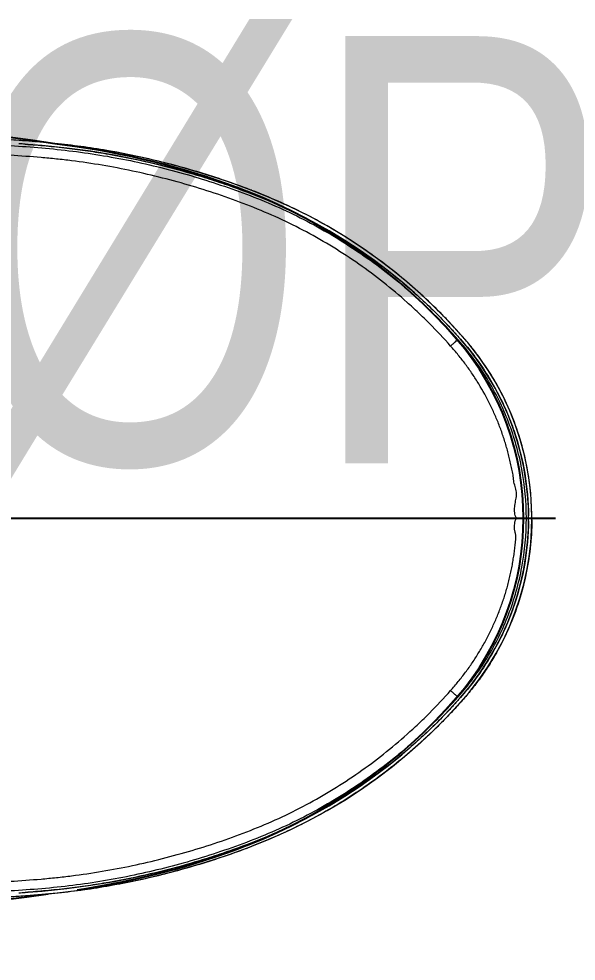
# Model space of a CAD drawing. Header units: millimetres. Extents: x 98197 to 106565, y 53890 to 60222.
# Drawn here: x 99500.72 to 99526.82, y 56491.83 to 56535.95 of the extents above; entities that cross this region are included whole.
import ezdxf

# ---------------------------------------------------------------- set-up
doc = ezdxf.new("R2010")
doc.units = ezdxf.units.MM
doc.header["$LTSCALE"] = 50
doc.header["$MEASUREMENT"] = 0
doc.linetypes.add('HIDDEN', pattern=[0.375, 0.25, -0.125])
doc.layers.get('0').update_dxf_attribs({"color": 8, "linetype": 'CONTINUOUS'})
doc.layers.add('36雨排水', color=3, linetype='CONTINUOUS')
doc.styles.add('CHINA', font='c2', dxfattribs={"bigfont": 'china'})

# ---------------------------------------------------------------- blocks, each defined once
blk = doc.blocks.new('1111111')
at = {"layer": '36雨排水', "linetype": 'Continuous', "style": 'CHINA', "width": 0.8}
blk.add_text('R.P2"%%CP.V.C', height=20, dxfattribs=at).set_placement((4926.158, 3760.371))

msp = doc.modelspace()

# ---------------------------------------------------------------- linework, layer by layer
at = {"lineweight": 13, "ltscale": 0.3}
for p, q in [((99511.555, 56527.948), (99511.555, 56527.949)), ((99524.026, 56512.567), (99524.74, 56512.567))]:
    msp.add_line(p, q, dxfattribs=at)
msp.add_line((99447.633, 56512.566), (99525.854, 56512.566))
at = {"lineweight": 13}
msp.add_line((99511.555, 56497.184), (99511.555, 56497.185), dxfattribs=at)
for points in [[(99501.067, 56530.231), (99499.578, 56530.324), (99498.052, 56530.388), (99496.488, 56530.423), (99494.883, 56530.424), (99493.237, 56530.389), (99491.551, 56530.316), (99489.822, 56530.202), (99488.051, 56530.043), (99486.239, 56529.838), (99484.482, 56529.593)], [(99500.722, 56495.032), (99501.815, 56495.114), (99502.973, 56495.232), (99504.1, 56495.384), (99505.194, 56495.567), (99506.256, 56495.777), (99507.29, 56496.015), (99508.293, 56496.276), (99509.263, 56496.559), (99510.206, 56496.862), (99511.121, 56497.184), (99512.007, 56497.525), (99512.863, 56497.888), (99513.691, 56498.275), (99514.487, 56498.683), (99515.252, 56499.112), (99515.989, 56499.559), (99516.697, 56500.023), (99517.378, 56500.502), (99518.029, 56500.995), (99518.654, 56501.499), (99519.253, 56502.016), (99519.826, 56502.542), (99520.37, 56503.074), (99520.889, 56503.612), (99521.383, 56504.157), (99521.849, 56504.713), (99522.28, 56505.288), (99522.672, 56505.879), (99523.025, 56506.48), (99523.338, 56507.086), (99523.613, 56507.699), (99523.852, 56508.318), (99524.057, 56508.942), (99524.227, 56509.569), (99524.363, 56510.197), (99524.466, 56510.821), (99524.537, 56511.439), (99524.577, 56512.051), (99524.588, 56512.567)], [(99511.555, 56497.184), (99512.449, 56497.543), (99513.392, 56497.963), (99514.295, 56498.411), (99515.159, 56498.882), (99515.981, 56499.375), (99516.766, 56499.886), (99517.513, 56500.412), (99518.222, 56500.952), (99518.895, 56501.503), (99519.535, 56502.064), (99520.143, 56502.634), (99520.72, 56503.213), (99521.268, 56503.799), (99521.786, 56504.393), (99522.261, 56505.001), (99522.688, 56505.618), (99523.068, 56506.245), (99523.408, 56506.883), (99523.706, 56507.53), (99523.964, 56508.181), (99524.183, 56508.832), (99524.363, 56509.482), (99524.506, 56510.129), (99524.614, 56510.77), (99524.688, 56511.405), (99524.729, 56512.033), (99524.74, 56512.567)], [(99499.578, 56494.809), (99501.067, 56494.902), (99502.519, 56495.028), (99503.933, 56495.204), (99505.306, 56495.432), (99506.643, 56495.706), (99507.949, 56496.025), (99509.219, 56496.386), (99510.45, 56496.784), (99511.555, 56497.184)]]:
    msp.add_lwpolyline(points, dxfattribs=at)
at = {"lineweight": 13, "ltscale": 0.3}
for points in [[(99524.588, 56512.567), (99524.577, 56513.082), (99524.537, 56513.694), (99524.466, 56514.312), (99524.363, 56514.937), (99524.227, 56515.564), (99524.057, 56516.191), (99523.852, 56516.815), (99523.613, 56517.434), (99523.338, 56518.047), (99523.025, 56518.653), (99522.672, 56519.254), (99522.28, 56519.845), (99521.849, 56520.42), (99521.383, 56520.976), (99520.889, 56521.521), (99520.37, 56522.059), (99519.826, 56522.591), (99519.253, 56523.117), (99518.654, 56523.634), (99518.029, 56524.138), (99517.378, 56524.631), (99516.697, 56525.11), (99515.989, 56525.574), (99515.252, 56526.021), (99514.487, 56526.45), (99513.691, 56526.858), (99512.863, 56527.245), (99512.007, 56527.608), (99511.121, 56527.949), (99510.206, 56528.271), (99509.263, 56528.574), (99508.293, 56528.857), (99507.29, 56529.118), (99506.256, 56529.356), (99505.194, 56529.566), (99504.1, 56529.749), (99502.973, 56529.901), (99501.815, 56530.019), (99500.722, 56530.102)], [(99511.555, 56527.949), (99510.45, 56528.349), (99509.219, 56528.747), (99507.949, 56529.108), (99506.643, 56529.427), (99505.306, 56529.701), (99503.933, 56529.929), (99502.519, 56530.105), (99501.067, 56530.231)], [(99524.74, 56512.567), (99524.729, 56513.1), (99524.688, 56513.728), (99524.614, 56514.363), (99524.506, 56515.004), (99524.363, 56515.651), (99524.183, 56516.301), (99523.964, 56516.952), (99523.707, 56517.603), (99523.408, 56518.25), (99523.068, 56518.888), (99522.688, 56519.515), (99522.262, 56520.132), (99521.786, 56520.74), (99521.268, 56521.334), (99520.72, 56521.92), (99520.143, 56522.499), (99519.535, 56523.069), (99518.895, 56523.63), (99518.222, 56524.182), (99517.513, 56524.721), (99516.766, 56525.247), (99515.981, 56525.758), (99515.159, 56526.251), (99514.295, 56526.723), (99513.392, 56527.17), (99512.449, 56527.59), (99511.555, 56527.949)]]:
    msp.add_lwpolyline(points, dxfattribs=at)
for centre, start, end in [((99446.879, 56133.975), 81.8702, 86.67009), ((99446.879, 56891.158), 273.32991, 277.93357)]:
    msp.add_arc(centre, 400, start, end)
for centre, radius, start, end in [((99494.797, 56443.006), 87.296, 85.9124, 86.10815), ((99498.73, 56494.25), 36.056, 69.1636, 71.1349), ((99501.777, 56502.255), 27.491, 69.0025, 69.1639), ((99511.815, 56512.567), 12.772, 359.9998, 0.5008), ((99511.756, 56512.567), 12.984, 359.9999, 0.3729), ((99511.815, 56512.566), 12.772, 359.5004, 0.0002), ((99511.801, 56512.563), 12.938, 359.6906, 0.0154)]:
    msp.add_arc(centre, radius, start, end, dxfattribs=at)
at = {"linetype": 'HIDDEN', "ltscale": 30}
for centre, radius, start, end in [((99498.354, 56494.317), 36, 68.7457, 81.8702), ((99502.342, 56504.568), 25, 40.9645, 68.7457), ((99511.554, 56512.567), 12.8, 319.0355, 40.9645), ((99502.342, 56520.565), 25, 291.2543, 319.0355), ((99498.354, 56530.817), 36, 278.1402, 291.2543)]:
    msp.add_arc(centre, radius, start, end, dxfattribs=at)
at = {"lineweight": 13}
for centre, radius, start, end in [((99498.728, 56530.888), 36.062, 288.8589, 290.8363), ((99501.775, 56522.862), 27.477, 290.8511, 291.0176), ((99494.799, 56582.101), 87.27, 273.89183, 274.08799)]:
    msp.add_arc(centre, radius, start, end, dxfattribs=at)
for points, knots in [([(99500.733, 56530.253), (99499.393, 56530.345), (99496.703, 56530.455), (99493.335, 56530.413), (99490.64, 56530.27), (99488.619, 56530.107), (99486.604, 56529.891), (99485.265, 56529.711), (99484.596, 56529.61)], [0, 0, 0, 0, 0.248982, 0.498891, 0.624221, 0.749464, 0.874678, 1, 1, 1, 1]), ([(99524.586, 56512.455), (99524.58, 56511.785), (99524.461, 56510.44), (99524.047, 56508.806), (99523.564, 56507.553), (99523.129, 56506.646), (99522.621, 56505.774), (99522.046, 56504.944), (99521.511, 56504.298), (99521.065, 56503.801), (99520.61, 56503.314), (99520.023, 56502.722), (99519.289, 56502.04), (99518.528, 56501.387), (99517.483, 56500.562), (99516.122, 56499.613), (99514.691, 56498.777), (99513.508, 56498.179), (99512.294, 56497.628), (99511.047, 56497.146), (99509.778, 56496.718), (99508.499, 56496.323), (99506.887, 56495.9), (99505.259, 56495.569), (99503.954, 56495.359), (99502.977, 56495.229), (99501.999, 56495.127), (99501.346, 56495.076), (99501.02, 56495.053)], [0, 0, 0, 0, 0.062906, 0.126014, 0.157412, 0.188765, 0.22033, 0.251969, 0.283347, 0.298983, 0.314607, 0.34586, 0.37722, 0.408603, 0.439866, 0.502069, 0.564093, 0.59518, 0.626393, 0.689114, 0.720536, 0.751953, 0.814664, 0.876848, 0.907759, 0.938578, 0.969318, 1, 1, 1, 1]), ([(99524.739, 56512.493), (99524.737, 56512.048), (99524.686, 56511.158), (99524.469, 56509.839), (99524.175, 56508.764), (99523.874, 56507.926), (99523.529, 56507.105), (99523.121, 56506.312), (99522.652, 56505.555), (99522.273, 56505.006), (99521.862, 56504.479), (99521.427, 56503.972), (99520.976, 56503.479), (99520.513, 56502.998), (99520.038, 56502.53), (99519.387, 56501.922), (99518.544, 56501.196), (99517.487, 56500.38), (99516.388, 56499.621), (99515.249, 56498.922), (99513.685, 56498.072), (99512.46, 56497.533), (99511.63, 56497.214)], [0, 0, 0, 0, 0.062491, 0.124981, 0.187471, 0.218726, 0.249981, 0.31247, 0.343726, 0.374982, 0.406235, 0.437492, 0.468745, 0.499999, 0.531252, 0.562506, 0.625008, 0.687512, 0.750015, 0.812521, 0.875026, 1, 1, 1, 1]), ([(99521.278, 56504.193), (99521.403, 56504.335), (99521.651, 56504.624), (99522.123, 56505.224), (99522.657, 56506.015), (99523.209, 56507.015), (99523.821, 56508.413), (99524.345, 56510.263), (99524.486, 56511.799), (99524.486, 56512.567)], [0, 0, 0, 0, 0.061939, 0.124612, 0.249732, 0.373945, 0.498306, 0.748795, 1, 1, 1, 1]), ([(99500.322, 56495.572), (99500.802, 56495.603), (99501.521, 56495.654), (99502.479, 56495.745), (99503.434, 56495.855), (99504.624, 56496.03), (99506.041, 56496.298), (99507.447, 56496.626), (99508.837, 56497.01), (99510.212, 56497.448), (99511.568, 56497.943), (99512.897, 56498.506), (99514.19, 56499.148), (99515.442, 56499.866), (99516.649, 56500.657), (99517.808, 56501.518), (99518.728, 56502.293), (99519.435, 56502.945), (99520.124, 56503.616), (99520.619, 56504.141), (99520.938, 56504.501)], [0, 0, 0, 0, 0.062499, 0.093749, 0.124999, 0.1875, 0.25, 0.312499, 0.375, 0.4375, 0.5, 0.5625, 0.624998, 0.687498, 0.749999, 0.812499, 0.874998, 0.906251, 0.937503, 1, 1, 1, 1]), ([(99521.278, 56504.193), (99521.266, 56504.206), (99521.227, 56504.241), (99521.154, 56504.309), (99521.053, 56504.399), (99520.977, 56504.466), (99520.938, 56504.501)], [0, 0, 0, 0, 0.114339, 0.340324, 0.654773, 1, 1, 1, 1]), ([(99521.278, 56504.193), (99520.627, 56503.457), (99519.236, 56502.06), (99517.303, 56500.535), (99515.66, 56499.463), (99514.39, 56498.735), (99513.078, 56498.085), (99511.726, 56497.517), (99510.348, 56497.014), (99508.953, 56496.568), (99507.544, 56496.18), (99506.123, 56495.851), (99504.691, 56495.58), (99503.248, 56495.368), (99501.798, 56495.216), (99500.827, 56495.149), (99500.342, 56495.119)], [0, 0, 0, 0, 0.125742, 0.251762, 0.31432, 0.376674, 0.439041, 0.501579, 0.564227, 0.626744, 0.689053, 0.751224, 0.813341, 0.875506, 0.937832, 1, 1, 1, 1]), ([(99500.733, 56494.88), (99501.14, 56494.907), (99501.954, 56494.969), (99503.172, 56495.095), (99504.388, 56495.267), (99506.007, 56495.553), (99508.019, 56496.015), (99509.602, 56496.495), (99510.385, 56496.762)], [0, 0, 0, 0, 0.124087, 0.248253, 0.372591, 0.497359, 0.748465, 1, 1, 1, 1]), ([(99484.597, 56495.523), (99485.265, 56495.422), (99486.605, 56495.242), (99488.62, 56495.026), (99490.64, 56494.863), (99493.336, 56494.72), (99496.703, 56494.678), (99499.393, 56494.788), (99500.733, 56494.88)], [0, 0, 0, 0, 0.125322, 0.250535, 0.375779, 0.501109, 0.751018, 1, 1, 1, 1])]:
    msp.add_open_spline(points, degree=3, knots=knots, dxfattribs=at)
at = {"lineweight": 13, "ltscale": 0.3}
for points, knots in [([(99500.342, 56530.014), (99500.827, 56529.984), (99501.798, 56529.917), (99503.248, 56529.765), (99504.691, 56529.553), (99506.123, 56529.282), (99507.544, 56528.953), (99508.953, 56528.565), (99510.348, 56528.119), (99511.726, 56527.616), (99513.078, 56527.048), (99514.39, 56526.398), (99515.66, 56525.67), (99517.303, 56524.598), (99519.236, 56523.074), (99520.627, 56521.676), (99521.278, 56520.94)], [0, 0, 0, 0, 0.062168, 0.124494, 0.186659, 0.248776, 0.310947, 0.373256, 0.435773, 0.498421, 0.560959, 0.623326, 0.68568, 0.748238, 0.874258, 1, 1, 1, 1]), ([(99510.388, 56528.369), (99509.606, 56528.637), (99508.022, 56529.117), (99506.009, 56529.579), (99504.389, 56529.866), (99503.173, 56530.038), (99501.954, 56530.164), (99501.14, 56530.226), (99500.733, 56530.253)], [0, 0, 0, 0, 0.251534, 0.502641, 0.627409, 0.751747, 0.875913, 1, 1, 1, 1]), ([(99501.019, 56530.08), (99501.346, 56530.057), (99501.998, 56530.006), (99502.977, 56529.904), (99503.954, 56529.774), (99505.258, 56529.564), (99506.886, 56529.233), (99508.499, 56528.81), (99509.778, 56528.415), (99511.046, 56527.988), (99512.294, 56527.505), (99513.507, 56526.954), (99514.691, 56526.356), (99516.122, 56525.52), (99517.483, 56524.572), (99518.528, 56523.746), (99519.288, 56523.094), (99520.022, 56522.411), (99520.609, 56521.819), (99521.064, 56521.332), (99521.511, 56520.836), (99522.046, 56520.189), (99522.621, 56519.359), (99523.129, 56518.487), (99523.564, 56517.58), (99524.047, 56516.327), (99524.461, 56514.693), (99524.58, 56513.349), (99524.586, 56512.678)], [0, 0, 0, 0, 0.030682, 0.061422, 0.092241, 0.123152, 0.185335, 0.248047, 0.279464, 0.310886, 0.373607, 0.40482, 0.435907, 0.497931, 0.560134, 0.591396, 0.62278, 0.65414, 0.685393, 0.701017, 0.716653, 0.748031, 0.77967, 0.811235, 0.842588, 0.873986, 0.937094, 1, 1, 1, 1]), ([(99520.938, 56520.632), (99520.619, 56520.991), (99520.124, 56521.517), (99519.435, 56522.188), (99518.728, 56522.84), (99517.808, 56523.615), (99516.65, 56524.476), (99515.442, 56525.267), (99514.19, 56525.985), (99512.897, 56526.628), (99511.568, 56527.189), (99510.213, 56527.685), (99508.838, 56528.123), (99507.447, 56528.506), (99506.042, 56528.835), (99504.624, 56529.103), (99503.434, 56529.278), (99502.479, 56529.389), (99501.521, 56529.48), (99500.802, 56529.53), (99500.322, 56529.561)], [0, 0, 0, 0, 0.062497, 0.093749, 0.125001, 0.1875, 0.25, 0.312501, 0.375, 0.4375, 0.499998, 0.562499, 0.624998, 0.687499, 0.749999, 0.812499, 0.875, 0.906251, 0.9375, 1, 1, 1, 1]), ([(99524.739, 56512.651), (99524.736, 56513.098), (99524.684, 56513.99), (99524.465, 56515.311), (99524.111, 56516.601), (99523.623, 56517.849), (99523.008, 56519.037), (99522.396, 56519.968), (99521.849, 56520.673), (99521.41, 56521.18), (99520.958, 56521.674), (99520.341, 56522.313), (99519.54, 56523.08), (99518.533, 56523.946), (99517.48, 56524.759), (99516.014, 56525.769), (99514.086, 56526.884), (99512.455, 56527.603), (99511.627, 56527.92)], [0, 0, 0, 0, 0.062881, 0.125273, 0.187796, 0.250594, 0.313155, 0.375492, 0.406893, 0.43838, 0.46973, 0.50098, 0.563262, 0.625422, 0.687611, 0.750091, 0.875439, 1, 1, 1, 1]), ([(99520.938, 56520.632), (99520.977, 56520.667), (99521.053, 56520.734), (99521.154, 56520.824), (99521.227, 56520.892), (99521.266, 56520.927), (99521.278, 56520.94)], [0, 0, 0, 0, 0.345196, 0.659657, 0.885659, 1, 1, 1, 1]), ([(99524.026, 56512.567), (99524.002, 56512.606), (99523.962, 56512.69), (99523.934, 56512.826), (99523.927, 56512.965), (99523.935, 56513.103), (99523.955, 56513.241), (99523.982, 56513.377), (99524.009, 56513.512), (99524.026, 56513.65), (99524.021, 56513.789), (99523.996, 56513.925), (99523.957, 56514.058), (99523.917, 56514.191), (99523.893, 56514.328), (99523.882, 56514.466), (99523.865, 56514.603), (99523.837, 56514.739), (99523.807, 56514.874), (99523.765, 56515.054), (99523.719, 56515.281), (99523.655, 56515.55), (99523.581, 56515.817), (99523.504, 56516.083), (99523.392, 56516.435), (99523.237, 56516.87), (99523.027, 56517.383), (99522.717, 56518.054), (99522.361, 56518.702), (99521.961, 56519.323), (99521.641, 56519.776), (99521.3, 56520.212), (99521.06, 56520.493), (99520.938, 56520.632)], [0, 0, 0, 0, 0.015595, 0.031211, 0.046835, 0.062462, 0.078088, 0.093713, 0.109338, 0.124957, 0.140575, 0.156195, 0.17182, 0.187448, 0.203071, 0.218701, 0.234323, 0.249955, 0.265581, 0.281208, 0.312461, 0.343714, 0.374968, 0.406222, 0.437474, 0.499979, 0.562483, 0.624988, 0.749965, 0.812472, 0.874983, 0.937489, 1, 1, 1, 1]), ([(99524.486, 56512.567), (99524.486, 56513.334), (99524.345, 56514.87), (99523.821, 56516.72), (99523.209, 56518.118), (99522.657, 56519.118), (99522.123, 56519.909), (99521.651, 56520.509), (99521.403, 56520.798), (99521.278, 56520.94)], [0, 0, 0, 0, 0.251205, 0.501694, 0.626055, 0.750268, 0.875388, 0.938061, 1, 1, 1, 1]), ([(99520.938, 56504.501), (99521.059, 56504.64), (99521.299, 56504.92), (99521.64, 56505.356), (99521.96, 56505.808), (99522.26, 56506.274), (99522.538, 56506.753), (99522.793, 56507.244), (99523.026, 56507.746), (99523.235, 56508.259), (99523.39, 56508.693), (99523.501, 56509.045), (99523.58, 56509.31), (99523.653, 56509.577), (99523.717, 56509.846), (99523.768, 56510.072), (99523.804, 56510.252), (99523.837, 56510.434), (99523.874, 56510.662), (99523.913, 56510.889), (99523.934, 56511.072), (99523.95, 56511.21), (99523.965, 56511.347), (99523.976, 56511.485), (99523.99, 56511.6), (99523.998, 56511.692), (99523.998, 56511.761), (99523.981, 56511.828), (99523.961, 56511.895), (99523.944, 56511.962), (99523.934, 56512.03), (99523.93, 56512.099), (99523.929, 56512.192), (99523.934, 56512.307), (99523.961, 56512.444), (99524.001, 56512.528), (99524.026, 56512.567)], [0, 0, 0, 0, 0.062507, 0.125011, 0.187519, 0.250024, 0.312527, 0.37503, 0.437532, 0.500034, 0.562535, 0.593787, 0.62504, 0.656292, 0.687544, 0.718796, 0.734423, 0.750049, 0.781302, 0.812553, 0.82818, 0.843806, 0.859432, 0.875058, 0.890685, 0.898498, 0.906305, 0.914113, 0.921924, 0.929736, 0.937547, 0.945361, 0.953175, 0.968797, 0.984411, 1, 1, 1, 1])]:
    msp.add_open_spline(points, degree=3, knots=knots, dxfattribs=at)

# ---------------------------------------------------------------- block references
at = {"layer": '36雨排水', "linetype": 'Continuous'}
msp.add_blockref('1111111', (94516.291, 52754.768), dxfattribs=at)

doc.saveas('drawing.dxf')
